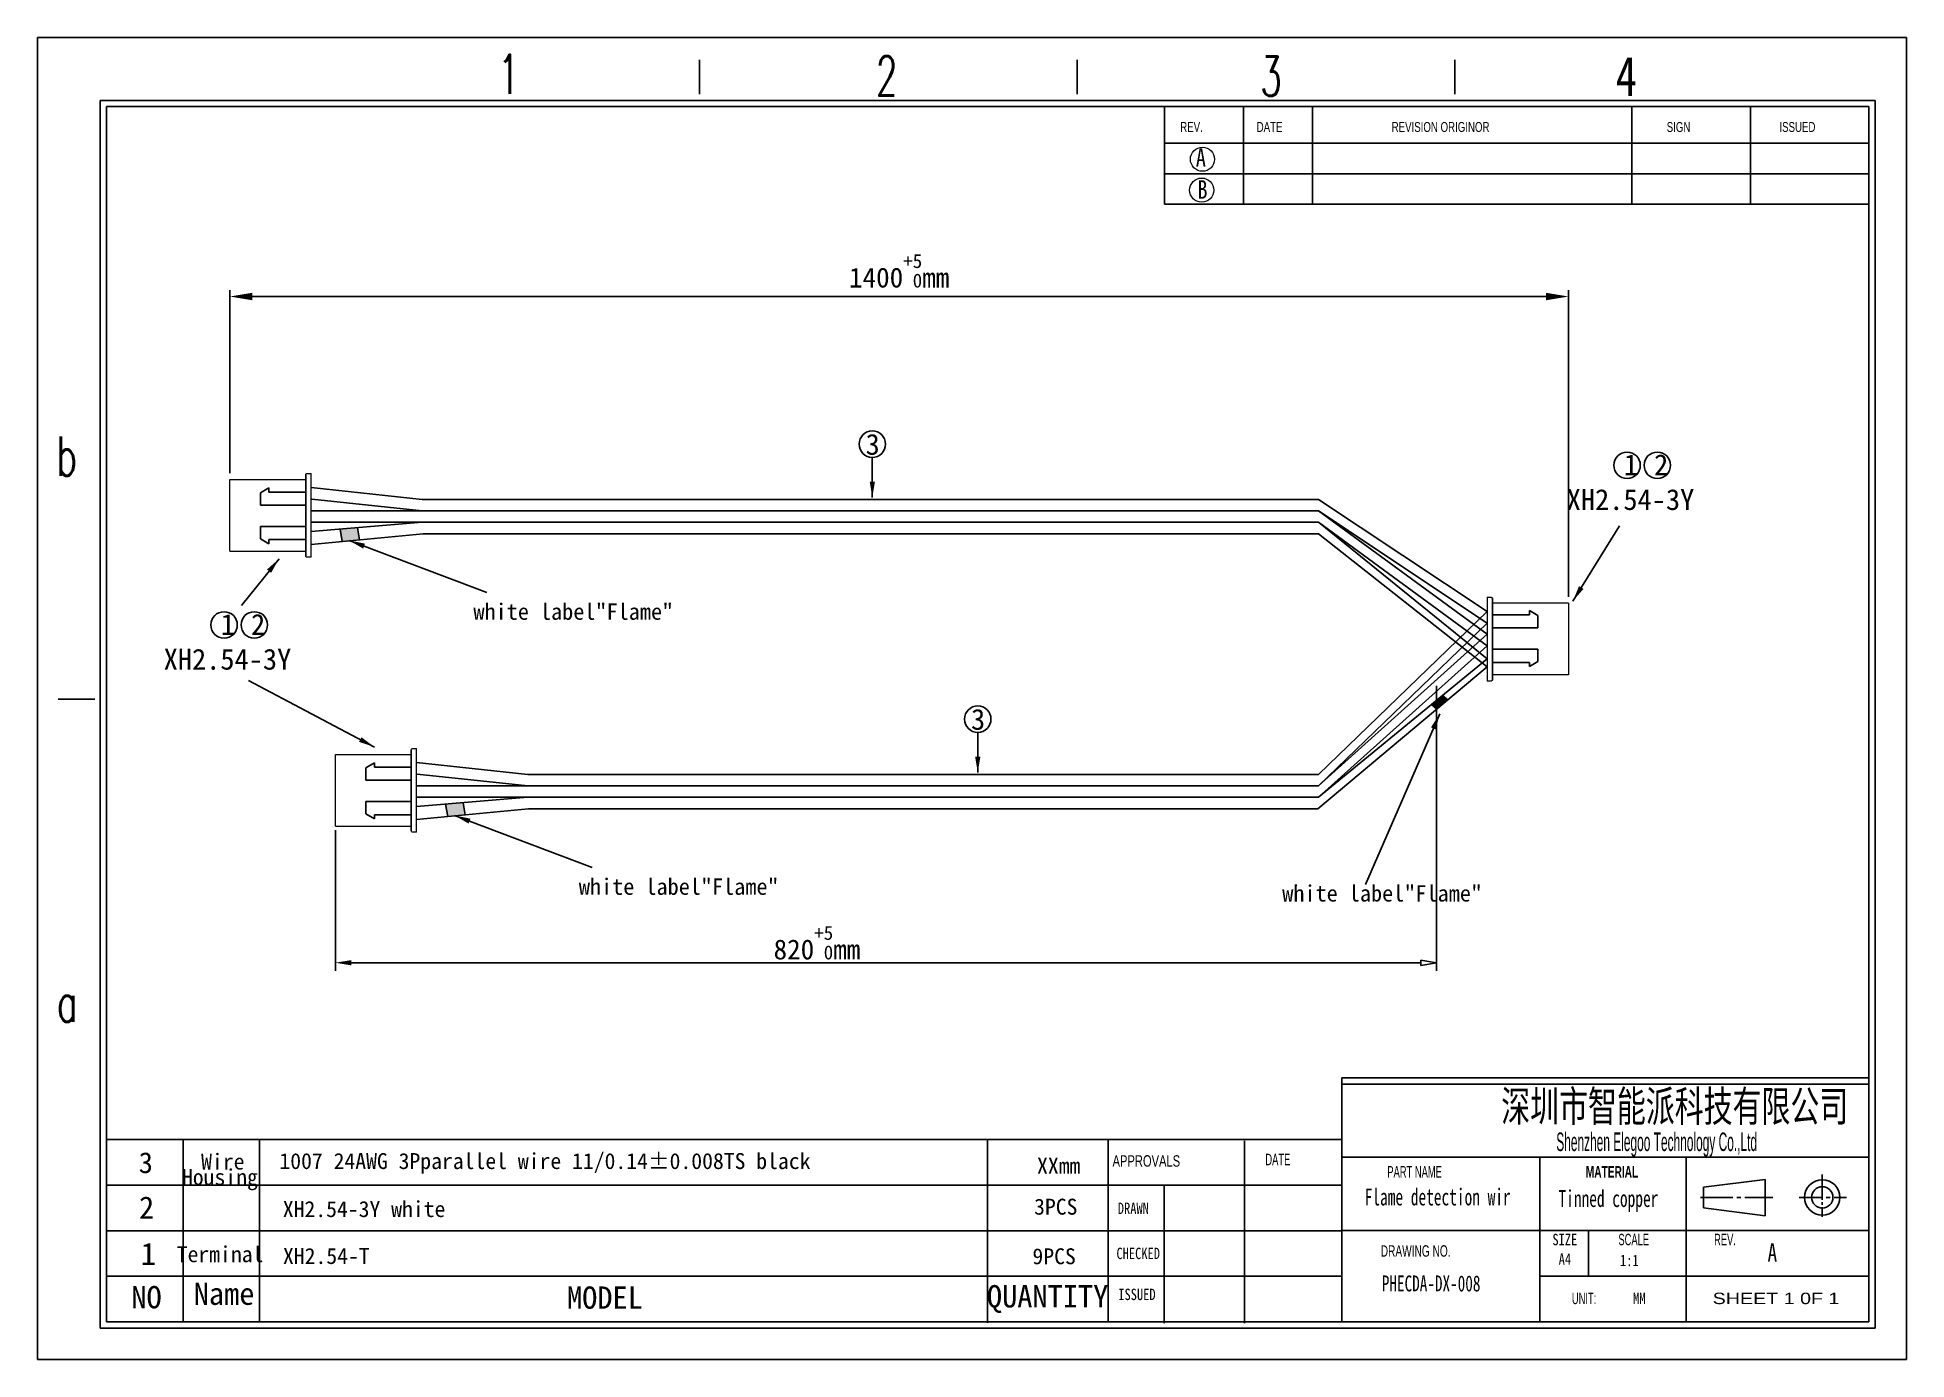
# Model space of a CAD drawing. Header units: millimetres. Extents: x 16 to 310, y 10 to 217.
import ezdxf

# ---------------------------------------------------------------- set-up
doc = ezdxf.new("R2010")
doc.units = ezdxf.units.MM
doc.header["$PDSIZE"] = -1
doc.linetypes.add('SLD-实线', pattern=[0])
doc.layers.add('SLD-0', color=179, linetype='SLD-实线')
doc.styles.add('SLDTEXTSTYLE0', font='', dxfattribs={"width": 0.67})
doc.styles.add('SLDTEXTSTYLE10', font='Gothic.ttf', dxfattribs={"width": 0.61171})
doc.styles.add('SLDTEXTSTYLE11', font='arialbd.ttf', dxfattribs={"width": 0.63516})
doc.styles.add('SLDTEXTSTYLE13', font='arial.ttf', dxfattribs={"width": 0.7584})
doc.styles.add('SLDTEXTSTYLE14', font='arial.ttf', dxfattribs={"width": 1.2324})
doc.styles.add('SLDTEXTSTYLE3', font='', dxfattribs={"width": 0.8})
doc.styles.add('SLDTEXTSTYLE4', font='simfang.ttf', dxfattribs={"width": 0.8})
doc.styles.add('SLDTEXTSTYLE5', font='', dxfattribs={"width": 0.8})
doc.styles.add('SLDTEXTSTYLE6', font='txt_____.ttf', dxfattribs={"width": 0.6365})
doc.styles.add('SLDTEXTSTYLE7', font='Gothic.ttf', dxfattribs={"width": 0.61171, "bigfont": 'bigfont'})
doc.styles.add('SLDTEXTSTYLE8', font='arial.ttf', dxfattribs={"width": 0.63516})
doc.styles.add('SLDTEXTSTYLE9', font='Gothic.ttf', dxfattribs={"width": 0.7304})
doc.styles.get("Standard").update_dxf_attribs({"font": ''})
doc.styles.get('SLDTEXTSTYLE0').set_extended_font_data('宋体')
doc.styles.get('SLDTEXTSTYLE3').set_extended_font_data('宋体')
doc.styles.get('SLDTEXTSTYLE5').set_extended_font_data('宋体', bold=True)
doc.styles.get('Standard').set_extended_font_data('宋体')
doc.dimstyles.new('ISO-25', dxfattribs={"dimtxt": 2.5, "dimasz": 2.5, "dimexe": 1.25, "dimexo": 0.625, "dimtad": 1, "dimtxsty": 'Standard', "dimcen": 2.5, "dimadec": 0, "dimazin": 0, "dimtfac": 1, "dimtmove": 0, "dimatfit": 3, "dimfxl": 1, "dimarcsym": 0})

# ---------------------------------------------------------------- blocks, each defined once
blk = doc.blocks.new('_ClosedBlank')
at = {"color": 0, "linetype": 'ByBlock', "lineweight": -2}
for p, q in [((-1, 0.17), (0, 0)), ((-1, 0.17), (-1, -0.17)), ((0, 0), (-1, -0.17))]:
    blk.add_line(p, q, dxfattribs=at)
blk = doc.blocks.new('*D19')
at = {"color": 0, "lineweight": -2}
for p, q in [((235.84, 115.52), (235.84, 70.82)), ((63.05, 92.87), (63.05, 70.82)), ((233.34, 72.07), (65.55, 72.07))]:
    blk.add_line(p, q, dxfattribs=at)
at = {"color": 0}
blk.add_solid([(65.55, 72.48), (65.55, 71.65), (63.05, 72.07)], dxfattribs=at)
at = {"layer": 'Defpoints', "color": 0}
for p in [(235.84, 116.15), (63.05, 93.49), (63.05, 72.07)]:
    blk.add_point(p, dxfattribs=at)
at = {"color": 0, "lineweight": -2, "xscale": 2.5, "yscale": 2.5, "zscale": 2.5}
blk.add_blockref('_ClosedBlank', (235.84, 72.07), dxfattribs=at)
at = {"color": 0, "insert": (138.61, 75.19), "char_height": 2.5, "attachment_point": 5}
blk.add_mtext('{\\H1.25x;820\\H0.7x;\\S+5^  0;\\H1.429x;mm}', dxfattribs=at)
blk = doc.blocks.new('*D20')
at = {"color": 0, "lineweight": -2}
for p, q in [((46.5, 148.87), (46.5, 177.56)), ((253.02, 176.56), (50, 176.56)), ((256.52, 129.44), (256.52, 177.56))]:
    blk.add_line(p, q, dxfattribs=at)
at = {"color": 0}
for points in [[(50, 177.14), (50, 175.97), (46.5, 176.56)], [(253.02, 177.14), (253.02, 175.97), (256.52, 176.56)]]:
    blk.add_solid(points, dxfattribs=at)
at = {"layer": 'Defpoints', "color": 0}
for p in [(46.5, 176.56), (46.5, 147.87), (256.52, 128.44)]:
    blk.add_point(p, dxfattribs=at)
at = {"color": 0, "insert": (151.51, 180.57), "char_height": 2.5, "attachment_point": 5}
blk.add_mtext('{\\H1.25x;1400\\H0.7x;\\S+5^  0;\\H1.429x;mm}', dxfattribs=at)

msp = doc.modelspace()

# ---------------------------------------------------------------- hatches: boundary and pattern name
h = msp.add_hatch(color=256)
h.paths.add_polyline_path([(83.08, 97.169), (80.319, 96.936), (80.672, 95.018), (83.391, 95.278)])
h.paths.add_polyline_path([(66.537, 140.303), (63.776, 140.07), (64.13, 138.153), (66.849, 138.412)])
msp.add_hatch(color=256).paths.add_polyline_path([(236.841, 114.043), (235.047, 112.573), (235.875, 111.851), (237.587, 113.282)])

# ---------------------------------------------------------------- linework, layer by layer
for p, q in [((58.415, 135.883), (58.415, 148.616)), ((58.415, 135.883), (58.415, 148.616)), ((76.691, 144.74), (59.233, 146.602)), ((59.342, 144.779), (76.691, 142.95)), ((217.295, 144.74), (76.691, 144.74)), ((217.295, 144.74), (243.787, 127.146)), ((59.233, 142.925), (76.691, 142.95)), ((76.691, 141.16), (59.233, 141.146)), ((76.691, 141.16), (59.233, 139.687)), ((217.295, 142.95), (76.691, 142.95)), ((217.295, 141.16), (76.691, 141.16)), ((217.295, 142.95), (243.787, 125.33)), ((217.295, 142.95), (243.787, 123.627)), ((217.295, 141.16), (243.787, 121.776)), ((217.295, 141.16), (243.787, 119.735)), ((76.8, 139.36), (59.233, 137.686)), ((64.13, 138.153), (63.776, 140.07)), ((66.849, 138.412), (66.537, 140.303)), ((217.295, 139.36), (76.8, 139.36)), ((217.295, 139.36), (243.787, 118.467)), ((244.605, 129.186), (244.605, 116.453)), ((244.605, 129.186), (244.605, 116.453)), ((243.787, 127.146), (217.295, 101.606)), ((217.295, 99.816), (243.787, 125.33)), ((243.787, 123.627), (217.295, 99.816)), ((217.295, 98.026), (243.787, 121.776)), ((217.191, 96.226), (243.787, 118.467)), ((217.295, 98.026), (243.787, 119.735)), ((235.875, 111.851), (235.047, 112.573)), ((237.587, 113.282), (236.841, 114.043)), ((74.958, 92.749), (74.958, 105.482)), ((74.958, 92.749), (74.958, 105.482)), ((93.234, 101.606), (75.776, 103.468)), ((75.776, 99.791), (93.234, 99.816)), ((75.885, 101.644), (93.234, 99.816)), ((217.295, 101.606), (93.234, 101.606)), ((217.295, 99.816), (93.234, 99.816)), ((93.234, 98.026), (75.776, 98.012)), ((93.234, 98.026), (75.776, 96.552)), ((80.672, 95.018), (80.319, 96.936)), ((83.391, 95.278), (83.08, 97.169)), ((217.295, 98.026), (93.234, 98.026)), ((93.343, 96.226), (75.776, 94.552)), ((217.191, 96.226), (93.343, 96.226))]:
    msp.add_line(p, q)
at = {"color": 0}
for p, q in [((51.305, 145.773), (52.63, 146.558)), ((51.305, 145.773), (51.305, 143.84)), ((51.305, 143.84), (58.415, 143.84)), ((52.63, 146.558), (52.63, 145.9)), ((52.63, 145.9), (58.415, 145.9)), ((51.305, 140.483), (58.415, 140.483)), ((51.305, 138.551), (51.305, 140.483)), ((51.305, 138.551), (52.63, 137.765)), ((52.63, 137.765), (52.63, 138.424)), ((52.63, 138.424), (58.415, 138.424)), ((250.39, 126.645), (244.605, 126.645)), ((251.715, 126.518), (250.39, 127.304)), ((250.39, 127.304), (250.39, 126.645)), ((251.715, 126.518), (251.715, 124.586)), ((251.715, 124.586), (244.605, 124.586)), ((251.715, 121.229), (244.605, 121.229)), ((251.715, 119.296), (251.715, 121.229)), ((250.39, 119.169), (244.605, 119.169)), ((251.715, 119.296), (250.39, 118.511)), ((250.39, 118.511), (250.39, 119.169)), ((67.848, 102.639), (69.173, 103.424)), ((69.173, 103.424), (69.173, 102.766)), ((69.173, 102.766), (74.958, 102.766)), ((67.848, 102.639), (67.848, 100.706)), ((67.848, 100.706), (74.958, 100.706)), ((67.848, 97.349), (74.958, 97.349)), ((67.848, 95.417), (67.848, 97.349)), ((67.848, 95.417), (69.173, 94.631)), ((69.173, 94.631), (69.173, 95.29)), ((69.173, 95.29), (74.958, 95.29))]:
    msp.add_line(p, q, dxfattribs=at)
at = {"color": 179}
for p, q in [((39.159, 44.339), (39.158, 15.747)), ((51.162, 44.339), (51.161, 15.747)), ((193.109, 15.56), (193.109, 37.004)), ((27.156, 22.917), (220.986, 22.917))]:
    msp.add_line(p, q, dxfattribs=at)
at = {"color": 0, "lineweight": 0}
for points in [[(46.505, 136.629), (46.505, 147.87)], [(46.505, 147.87), (58.415, 147.87)], [(58.415, 148.616), (58.433, 148.697), (58.478, 148.76), (58.541, 148.805), (58.622, 148.823), (59.233, 148.823)], [(59.233, 146.602), (59.233, 148.823)], [(59.233, 135.676), (59.233, 146.602)], [(46.505, 136.629), (58.415, 136.629)], [(59.233, 135.676), (58.622, 135.676), (58.541, 135.694), (58.478, 135.739), (58.433, 135.802), (58.415, 135.883)], [(243.787, 129.393), (243.787, 118.467)], [(243.787, 129.393), (244.398, 129.393), (244.479, 129.375), (244.542, 129.33), (244.587, 129.267), (244.605, 129.186)], [(256.515, 128.44), (244.605, 128.44)], [(256.515, 128.44), (256.515, 117.199)], [(243.787, 118.467), (243.787, 116.246)], [(244.605, 116.453), (244.587, 116.372), (244.542, 116.309), (244.479, 116.264), (244.398, 116.246), (243.787, 116.246)], [(256.515, 117.199), (244.605, 117.199)], [(74.958, 105.482), (74.976, 105.563), (75.021, 105.625), (75.084, 105.67), (75.164, 105.688), (75.776, 105.688)], [(75.776, 103.468), (75.776, 105.688)], [(63.047, 93.495), (63.047, 104.736)], [(63.047, 104.736), (74.958, 104.736)], [(75.776, 92.542), (75.776, 103.468)], [(63.047, 93.495), (74.958, 93.495)], [(75.776, 92.542), (75.164, 92.542), (75.084, 92.56), (75.021, 92.605), (74.976, 92.668), (74.958, 92.749)]]:
    msp.add_lwpolyline(points, dxfattribs=at)
for centre in [(147.3, 153.407), (265.724, 150.084), (270.474, 150.084), (45.58, 125.042), (50.331, 125.042), (163.843, 110.273)]:
    msp.add_circle(centre, 2.078)
at = {"layer": 'SLD-0'}
for p, q in [((16.293, 217.202), (309.587, 217.202)), ((16.293, 9.822), (16.293, 217.202)), ((309.587, 217.202), (309.587, 9.822)), ((27.156, 15.747), (27.156, 206.339)), ((27.156, 206.339), (303.662, 206.339)), ((266.498, 206.339), (266.498, 191.042)), ((285.08, 206.339), (285.08, 191.042)), ((303.662, 206.339), (303.662, 15.747)), ((303.662, 15.747), (27.156, 15.747)), ((309.587, 9.822), (16.293, 9.822))]:
    msp.add_line(p, q, dxfattribs=at)
at = {"layer": 'SLD-0', "color": 6, "linetype": 'Continuous'}
for p, q in [((120.182, 208.314), (120.182, 213.697)), ((179.433, 208.314), (179.433, 213.697)), ((238.685, 208.314), (238.685, 213.697)), ((26.168, 14.759), (26.168, 207.326)), ((26.168, 207.326), (304.65, 207.326)), ((304.65, 207.326), (304.65, 14.759)), ((25.285, 113.381), (19.549, 113.381)), ((304.65, 14.759), (26.168, 14.759))]:
    msp.add_line(p, q, dxfattribs=at)
at = {"layer": 'SLD-0', "color": 179, "linetype": 'Continuous'}
for p, q in [((193.14, 206.339), (193.14, 191.042)), ((205.531, 206.339), (205.531, 191.042)), ((216.367, 206.339), (216.367, 191.042)), ((193.14, 200.602), (303.662, 200.602)), ((193.14, 195.822), (303.662, 195.822)), ((193.14, 191.042), (303.662, 191.042)), ((303.662, 53.99), (220.986, 53.99)), ((220.986, 53.99), (220.986, 15.747)), ((303.662, 53.034), (220.986, 53.034)), ((220.986, 44.339), (27.156, 44.339)), ((165.375, 44.179), (165.375, 15.587)), ((184.299, 44.422), (184.305, 15.829)), ((205.723, 44.134), (205.723, 15.541)), ((303.662, 41.561), (220.986, 41.561)), ((252.034, 41.561), (252.034, 15.747)), ((274.98, 15.747), (274.98, 41.561)), ((296.35, 34.877), (296.35, 38.844)), ((220.986, 37.191), (27.156, 37.191)), ((220.986, 37.191), (27.156, 37.191)), ((277.266, 35.261), (282.311, 35.261)), ((277.736, 36.882), (287.369, 38.066)), ((277.736, 33.634), (277.736, 36.882)), ((282.942, 35.261), (283.572, 35.261)), ((284.203, 35.261), (288.617, 35.261)), ((287.369, 32.374), (287.369, 38.066)), ((296.35, 35.261), (292.749, 35.261)), ((296.981, 35.261), (297.611, 35.261)), ((298.242, 35.261), (300.134, 35.261)), ((277.736, 33.634), (287.369, 32.374)), ((296.35, 34.494), (296.35, 34.111)), ((296.35, 33.728), (296.35, 32.195)), ((220.986, 30.043), (27.156, 30.043)), ((303.662, 30.088), (220.986, 30.088)), ((259.682, 30.088), (259.682, 22.917)), ((252.034, 22.917), (303.662, 22.917)), ((211.878, 15.747), (170.767, 15.747))]:
    msp.add_line(p, q, dxfattribs=at)
at = {"layer": 'SLD-0', "lineweight": 18}
for centre in [(199.103, 198.091), (198.98, 193.243)]:
    msp.add_circle(centre, 1.894, dxfattribs=at)
at = {"layer": 'SLD-0', "color": 179, "linetype": 'Continuous'}
for radius in [2.771, 1.669]:
    msp.add_circle((296.35, 35.261), radius, dxfattribs=at)

# ---------------------------------------------------------------- texts
for s, insert, char_height, width, attachment_point in [('3', (146.243, 151.684), 3.271, 32.8442, 7), ('1', (265.21, 151.806), 3.271, 32.8442, 1), ('2', (269.961, 151.806), 3.271, 32.8442, 1), ('XH2.54-3Y', (256.249, 146.349), 3.2708, 32.8442, 1), ('1', (45.067, 126.764), 3.271, 32.8442, 1), ('2', (49.818, 126.764), 3.271, 32.8442, 1), ('XH2.54-3Y', (36.106, 121.307), 3.2708, 32.8442, 1), ('3', (162.785, 108.55), 3.271, 32.8442, 7), ('3', (32.195, 39.023), 3.271, 7.65455, 7), ('Wire', (41.983, 42.131), 2.5, 7.89735, 1), ('1007 24AWG 3Pparallel wire 11/0.14{\\Ftxt|c134;%%P}0.008TS black', (54.267, 42.212), 2.5, 90.27222, 1), ('XXmm', (173.145, 41.484), 2.5, 9.70524, 1), (' Housing', (38.983, 39.694), 2.5, 7.48584, 1), ('{\\fSimSun|b0|i0|c134|p2;2}', (32.24, 35.416), 3.5, 3.84369, 1), ('\\pt20;XH2.54-3Y white', (54.798, 34.682), 2.5, 32.82062, 1), ('3PCS', (172.682, 35.056), 2.5, 9.70524, 1), ('{\\fSimSun|b0|i0|c134|p2;1}', (32.519, 28.151), 3.5, 5.63403, 1), ('Terminal', (38.155, 27.602), 2.5, 7.89735, 1), ('XH2.54-T', (54.827, 27.32), 2.5, 19.14638, 1), ('9PCS', (172.425, 27.277), 2.5, 9.70524, 1), ('NO', (31.04, 21.36), 3.5, 10.0429, 1), ('Name', (40.829, 21.909), 3.5, 10.0429, 1), ('MODEL', (99.394, 21.294), 3.5, 10.0429, 1), ('QUANTITY', (165.282, 21.503), 3.5, 10.0429, 1), ('{\\f@SimSun|b0|i0|c134|p2;\\W0.7;PHECDA-DX-008}', (227.242, 23.02), 2.5, 40.28507, 1)]:
    msp.add_mtext(s, dxfattribs=dict(insert=insert, char_height=char_height, width=width, attachment_point=attachment_point))
at = {"char_height": 2.56, "attachment_point": 9}
for insert in [(116.054, 125.811), (132.597, 82.677), (242.963, 81.622)]:
    msp.add_mtext('white label"Flame"', dxfattribs=dict(at, insert=insert))
at = {"layer": 'SLD-0'}
for s, insert, char_height, attachment_point, style in [('1', (88.592, 214.499), 6.172, 1, 'SLDTEXTSTYLE6'), ('2', (147.869, 214.255), 6.172, 1, 'SLDTEXTSTYLE6'), ('3', (208.187, 214.193), 6.172, 1, 'SLDTEXTSTYLE6'), ('4', (263.921, 214.187), 6.172, 1, 'SLDTEXTSTYLE5'), ('A', (198.059, 199.814), 2.903, 1, 'SLDTEXTSTYLE5'), ('B', (198.313, 194.799), 2.903, 1, 'SLDTEXTSTYLE5'), ('b', (19.315, 154.62), 6.172, 1, 'SLDTEXTSTYLE6'), ('a', (19.361, 68.951), 6.172, 1, 'SLDTEXTSTYLE6'), ('{\\fSimSun|b0|i0|c134|p2;\\W0.689;深圳市智能派科技有限公司}', (273.204, 51.979), 4.82808, 2, 'SLDTEXTSTYLE11'), ('{\\fSimSun|b0|i0|c134|p2;\\C0;A}', (287.77, 28.082), 2.91042, 1, 'SLDTEXTSTYLE13')]:
    msp.add_mtext(s, dxfattribs=dict(at, insert=insert, char_height=char_height, attachment_point=attachment_point, style=style))
at = {"layer": 'SLD-0', "color": 179}
for s, insert, char_height, attachment_point, style in [('REV.', (195.61, 203.928), 1.5536, 1, 'SLDTEXTSTYLE9'), ('DATE', (207.607, 203.928), 1.5536, 1, 'SLDTEXTSTYLE9'), ('REVISION ORIGINOR', (228.789, 203.928), 1.55363, 1, 'SLDTEXTSTYLE9'), ('SIGN', (271.947, 203.928), 1.5536, 1, 'SLDTEXTSTYLE9'), ('ISSUED', (289.629, 203.928), 1.5536, 1, 'SLDTEXTSTYLE9'), ('{\\W0.46;Shenzhen Elegoo Technology Co.,Ltd}', (270.368, 45.442), 2.91042, 2, 'SLDTEXTSTYLE13'), ('APPROVALS', (190.296, 41.875), 1.7927, 2, 'SLDTEXTSTYLE9'), ('DATE', (210.93, 42.105), 1.7927, 2, 'SLDTEXTSTYLE7'), ('PART NAME', (232.386, 40.173), 1.7927, 2, 'SLDTEXTSTYLE10'), ('MATERIAL', (263.361, 40.173), 1.7927, 2, 'SLDTEXTSTYLE11'), ('DRAWN', (188.257, 34.444), 1.7927, 2, 'SLDTEXTSTYLE4'), ('SIZE', (255.96, 29.549), 1.7927, 2, 'SLDTEXTSTYLE4'), ('SCALE', (266.77, 29.549), 1.7927, 2, 'SLDTEXTSTYLE7'), ('REV.', (281.091, 29.549), 1.7927, 2, 'SLDTEXTSTYLE7'), ('CHECKED', (189.022, 27.375), 1.7927, 2, 'SLDTEXTSTYLE4'), ('DRAWING NO.', (232.551, 27.757), 1.79265, 2, 'SLDTEXTSTYLE8'), ('A4', (255.971, 26.481), 1.7927, 2, 'SLDTEXTSTYLE4'), ('1:1', (266.077, 26.273), 1.7927, 2, 'SLDTEXTSTYLE3'), ('ISSUED', (188.823, 20.948), 1.7927, 2, 'SLDTEXTSTYLE4'), ('UNIT:', (258.98, 20.319), 1.7927, 2, 'SLDTEXTSTYLE7'), ('MM', (267.642, 20.319), 1.7927, 2, 'SLDTEXTSTYLE3'), ('SHEET 1 0F 1', (289.101, 20.319), 1.79265, 2, 'SLDTEXTSTYLE14')]:
    msp.add_mtext(s, dxfattribs=dict(at, insert=insert, char_height=char_height, attachment_point=attachment_point, style=style))
at = {"layer": 'SLD-0', "color": 0, "char_height": 2.64583, "attachment_point": 2, "style": 'SLDTEXTSTYLE0'}
for s, insert in [('Flame detection wir', (236.011, 36.652)), ('Tinned copper', (262.801, 36.403))]:
    msp.add_mtext(s, dxfattribs=dict(at, insert=insert))

# ---------------------------------------------------------------- dimensions: what is measured, and where the dimension line sits
dim = msp.add_linear_dim(base=(46.505, 176.557), p1=(256.515, 128.44), p2=(46.505, 147.87), text='{\\H1.25x;1400\\H0.7x;\\S+5^  0;\\H1.429x;mm}', dimstyle='ISO-25', override={"dimtxt": 2.5, "dimasz": 3.5, "dimexe": 1, "dimexo": 1, "dimgap": 1.52, "dimtih": 1, "dimtoh": 1, "dimzin": 0, "dimadec": 1, "dimtzin": 0})
dim.commit()
dim.dimension.update_dxf_attribs({"geometry": '*D20', "text_midpoint": (151.51, 180.574)})
dim = msp.add_linear_dim(base=(63.047, 72.068), p1=(235.842, 116.145), p2=(63.047, 93.495), angle=180, text='{\\H1.25x;820\\H0.7x;\\S+5^  0;\\H1.429x;mm}', dimstyle='ISO-25', override={"dimblk1": 'ClosedBlank', "dimsah": 1})
dim.commit()
dim.dimension.update_dxf_attribs({"geometry": '*D19', "text_midpoint": (138.614, 72.068), "dimtype": 160})

# ---------------------------------------------------------------- leaders
for points in [[(147.3, 145.031), (147.3, 151.329)], [(65.216, 138.297), (86.812, 130.115)], [(257.222, 128.798), (264.533, 140.608)], [(54.217, 135.435), (48.298, 128.101)], [(69.173, 105.9), (49.432, 116.328)], [(236.324, 111.108), (224.69, 84.335)], [(163.843, 101.897), (163.843, 108.194)], [(81.759, 95.163), (103.355, 86.981)]]:
    msp.add_leader(points, dimstyle='ISO-25', override={"dimgap": 0.625, "dimtad": 0})

doc.saveas('drawing.dxf')
